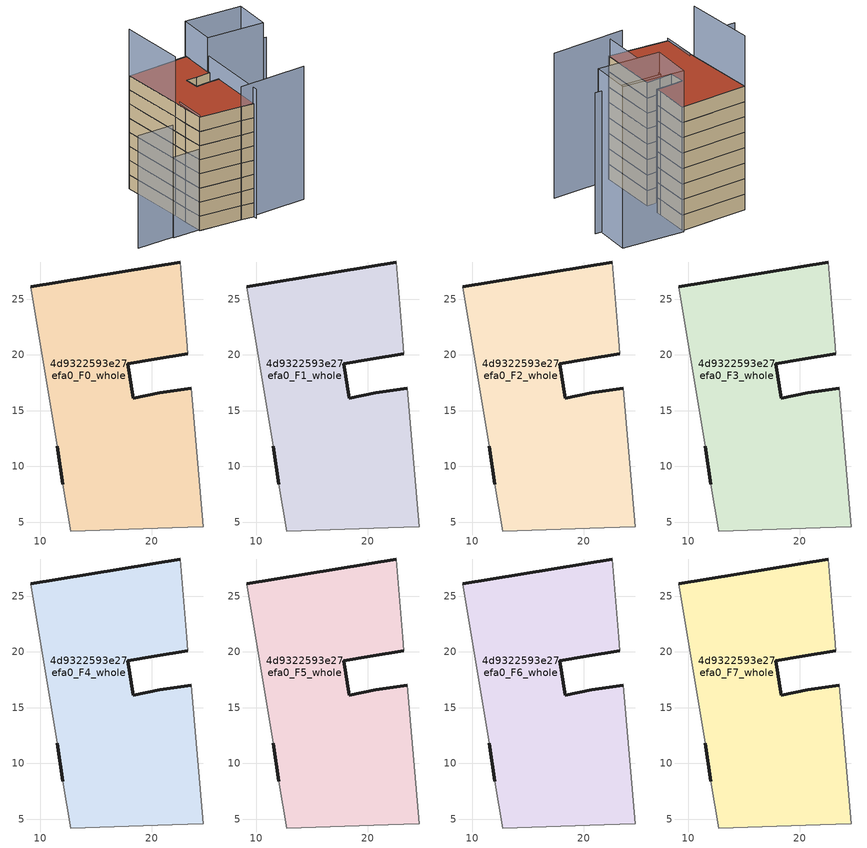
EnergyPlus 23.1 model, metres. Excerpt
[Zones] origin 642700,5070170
4d9322593e27efa0_F0_whole
 floor ground (EU_floor_Construction): 24.61,4.6 23.52,17.01 20.72,16.61 18.31,16.11 17.81,19.21 20.22,19.61 23.22,20.11 23.12,21.31 22.52,28.32 9.11,26.12 11.51,11.81 12.01,8.41 12.71,4.2 21.81,4.5 z0
 wall outside (EU_wall_Construction): 12.01,8.41 11.51,11.81 / 9.11,26.12 22.52,28.32 / 23.22,20.11 20.22,19.61 17.81,19.21 18.31,16.11 20.72,16.61 23.52,17.01 z0:3
 wall adiabatic (EU_wall_Construction): 23.52,17.01 24.61,4.6 21.81,4.5 12.71,4.2 12.01,8.41 / 11.51,11.81 9.11,26.12 / 22.52,28.32 23.12,21.31 23.22,20.11 z0:3
4d9322593e27efa0_F1_whole
 floor to 4d9322593e27efa0_F0_whole (EU_floor_Construction): 24.61,4.6 23.52,17.01 20.72,16.61 18.31,16.11 17.81,19.21 20.22,19.61 23.22,20.11 23.12,21.31 22.52,28.32 9.11,26.12 11.51,11.81 12.01,8.41 12.71,4.2 21.81,4.5 z3
 wall outside (EU_wall_Construction): 12.01,8.41 11.51,11.81 / 9.11,26.12 22.52,28.32 / 23.22,20.11 20.22,19.61 17.81,19.21 18.31,16.11 20.72,16.61 23.52,17.01 z3:6
 wall adiabatic (EU_wall_Construction): 23.52,17.01 24.61,4.6 21.81,4.5 12.71,4.2 12.01,8.41 / 11.51,11.81 9.11,26.12 / 22.52,28.32 23.12,21.31 23.22,20.11 z3:6
4d9322593e27efa0_F2_whole
 floor to 4d9322593e27efa0_F1_whole (EU_floor_Construction): 24.61,4.6 23.52,17.01 20.72,16.61 18.31,16.11 17.81,19.21 20.22,19.61 23.22,20.11 23.12,21.31 22.52,28.32 9.11,26.12 11.51,11.81 12.01,8.41 12.71,4.2 21.81,4.5 z6
 wall outside (EU_wall_Construction): 12.01,8.41 11.51,11.81 / 9.11,26.12 22.52,28.32 / 23.22,20.11 20.22,19.61 17.81,19.21 18.31,16.11 20.72,16.61 23.52,17.01 z6:9
 wall adiabatic (EU_wall_Construction): 23.52,17.01 24.61,4.6 21.81,4.5 12.71,4.2 12.01,8.41 / 11.51,11.81 9.11,26.12 / 22.52,28.32 23.12,21.31 23.22,20.11 z6:9
4d9322593e27efa0_F3_whole
 floor to 4d9322593e27efa0_F2_whole (EU_floor_Construction): 24.61,4.6 23.52,17.01 20.72,16.61 18.31,16.11 17.81,19.21 20.22,19.61 23.22,20.11 23.12,21.31 22.52,28.32 9.11,26.12 11.51,11.81 12.01,8.41 12.71,4.2 21.81,4.5 z9
 wall outside (EU_wall_Construction): 12.01,8.41 11.51,11.81 / 9.11,26.12 22.52,28.32 / 23.22,20.11 20.22,19.61 17.81,19.21 18.31,16.11 20.72,16.61 23.52,17.01 z9:12
 wall adiabatic (EU_wall_Construction): 23.52,17.01 24.61,4.6 21.81,4.5 12.71,4.2 12.01,8.41 / 11.51,11.81 9.11,26.12 / 22.52,28.32 23.12,21.31 23.22,20.11 z9:12
4d9322593e27efa0_F4_whole
 floor to 4d9322593e27efa0_F3_whole (EU_floor_Construction): 24.61,4.6 23.52,17.01 20.72,16.61 18.31,16.11 17.81,19.21 20.22,19.61 23.22,20.11 23.12,21.31 22.52,28.32 9.11,26.12 11.51,11.81 12.01,8.41 12.71,4.2 21.81,4.5 z12
 wall outside (EU_wall_Construction): 12.01,8.41 11.51,11.81 / 9.11,26.12 22.52,28.32 / 23.22,20.11 20.22,19.61 17.81,19.21 18.31,16.11 20.72,16.61 23.52,17.01 z12:15
 wall adiabatic (EU_wall_Construction): 23.52,17.01 24.61,4.6 21.81,4.5 12.71,4.2 12.01,8.41 / 11.51,11.81 9.11,26.12 / 22.52,28.32 23.12,21.31 23.22,20.11 z12:15
4d9322593e27efa0_F5_whole
 floor to 4d9322593e27efa0_F4_whole (EU_floor_Construction): 24.61,4.6 23.52,17.01 20.72,16.61 18.31,16.11 17.81,19.21 20.22,19.61 23.22,20.11 23.12,21.31 22.52,28.32 9.11,26.12 11.51,11.81 12.01,8.41 12.71,4.2 21.81,4.5 z15
 wall outside (EU_wall_Construction): 12.01,8.41 11.51,11.81 / 9.11,26.12 22.52,28.32 / 23.22,20.11 20.22,19.61 17.81,19.21 18.31,16.11 20.72,16.61 23.52,17.01 z15:18
 wall adiabatic (EU_wall_Construction): 23.52,17.01 24.61,4.6 21.81,4.5 12.71,4.2 12.01,8.41 / 11.51,11.81 9.11,26.12 / 22.52,28.32 23.12,21.31 23.22,20.11 z15:18
4d9322593e27efa0_F6_whole
 floor to 4d9322593e27efa0_F5_whole (EU_floor_Construction): 24.61,4.6 23.52,17.01 20.72,16.61 18.31,16.11 17.81,19.21 20.22,19.61 23.22,20.11 23.12,21.31 22.52,28.32 9.11,26.12 11.51,11.81 12.01,8.41 12.71,4.2 21.81,4.5 z18
 wall outside (EU_wall_Construction): 12.01,8.41 11.51,11.81 / 9.11,26.12 22.52,28.32 / 23.22,20.11 20.22,19.61 17.81,19.21 18.31,16.11 20.72,16.61 23.52,17.01 z18:21
 wall adiabatic (EU_wall_Construction): 23.52,17.01 24.61,4.6 21.81,4.5 12.71,4.2 12.01,8.41 / 11.51,11.81 9.11,26.12 / 22.52,28.32 23.12,21.31 23.22,20.11 z18:21
4d9322593e27efa0_F7_whole
 floor to 4d9322593e27efa0_F6_whole (EU_floor_Construction): 24.61,4.6 23.52,17.01 20.72,16.61 18.31,16.11 17.81,19.21 20.22,19.61 23.22,20.11 23.12,21.31 22.52,28.32 9.11,26.12 11.51,11.81 12.01,8.41 12.71,4.2 21.81,4.5 z21
 wall outside (EU_wall_Construction): 12.01,8.41 11.51,11.81 / 9.11,26.12 22.52,28.32 / 23.22,20.11 20.22,19.61 17.81,19.21 18.31,16.11 20.72,16.61 23.52,17.01 z21:24
 wall adiabatic (EU_wall_Construction): 23.52,17.01 24.61,4.6 21.81,4.5 12.71,4.2 12.01,8.41 / 11.51,11.81 9.11,26.12 / 22.52,28.32 23.12,21.31 23.22,20.11 z21:24
 roof outside (EU_roof_Construction): 22.52,28.32 23.12,21.31 23.22,20.11 20.22,19.61 17.81,19.21 18.31,16.11 20.72,16.61 23.52,17.01 24.61,4.6 21.81,4.5 12.71,4.2 12.01,8.41 11.51,11.81 9.11,26.12 z24
shading: 21.81,4.5 36.42,6.81 z0:28.2; -1,3.01 6.86,4.01 z0:23.8; 6.9,3.71 22.08,5.63 z0:17.1; 12.1,11.11 12.71,4.2 z0:24.4; 24.61,3.76 23.12,21.31 / 23.12,21.31 36.53,22.46 z0:27.4; 9.11,26.12 11.51,11.81 z0:33.8; 34.83,29.52 35.33,21.31 / 35.33,21.31 22.99,20.56 / 22.99,20.56 22.49,28.77 / 22.49,28.77 34.83,29.52 z0:31.3
[Building]
EU S2 Campaign: North Axis=0; Terrain=City; Solar Distribution=FullExterior
[Site:Location]
Lyon-Bron: Latitude=45.75; Longitude=5; Time Zone=1; Elevation=198
[SizingPeriod:WeatherFileDays]
AnnualSizingPeriod: Begin Month=1; Begin Day of Month=1; End Month=12; End Day of Month=31; Day of Week for Start Day=Monday; Use Weather File Daylight Saving Period=No; Use Weather File Rain and Snow Indicators=No
[MATERIAL]
EU_InternalMass_Material: Roughness=MediumRough; Thickness=0.1; Conductivity=1; Density=1800; Specific Heat=900; Thermal Absorptance=0.9; Solar Absorptance=0.7; Visible Absorptance=0.7
[MATERIAL:NOMASS] Roughness=MediumRough; Thermal Absorptance=0.9; Solar Absorptance=0.7; Visible Absorptance=0.7
Name | Thermal Resistance
EU_wall_NoMass | 0.776494
EU_roof_NoMass | 0.486893
EU_floor_NoMass | 0.421597
[CONSTRUCTION]
EU_wall_Construction: EU_wall_NoMass
EU_roof_Construction: EU_roof_NoMass
EU_floor_Construction: EU_floor_NoMass
EU_InternalMass_Construction: EU_InternalMass_Material
[ZONE] Type=1; Multiplier=1; Ceiling Height=autocalculate; Volume=826.337; Floor Area=autocalculate; Part of Total Floor Area=Yes
4d9322593e27efa0_F0_whole; 4d9322593e27efa0_F1_whole; 4d9322593e27efa0_F2_whole; 4d9322593e27efa0_F3_whole; 4d9322593e27efa0_F4_whole; 4d9322593e27efa0_F5_whole; 4d9322593e27efa0_F6_whole; 4d9322593e27efa0_F7_whole
[INTERNALMASS] Construction=EU_InternalMass_Construction; Surface Area=275.439
Name | Zone or ZoneList
4d9322593e27efa0_F0_whole_EU_InternalMass | 4d9322593e27efa0_F0_whole
4d9322593e27efa0_F1_whole_EU_InternalMass | 4d9322593e27efa0_F1_whole
4d9322593e27efa0_F2_whole_EU_InternalMass | 4d9322593e27efa0_F2_whole
4d9322593e27efa0_F3_whole_EU_InternalMass | 4d9322593e27efa0_F3_whole
4d9322593e27efa0_F4_whole_EU_InternalMass | 4d9322593e27efa0_F4_whole
4d9322593e27efa0_F5_whole_EU_InternalMass | 4d9322593e27efa0_F5_whole
4d9322593e27efa0_F6_whole_EU_InternalMass | 4d9322593e27efa0_F6_whole
4d9322593e27efa0_F7_whole_EU_InternalMass | 4d9322593e27efa0_F7_whole
[OTHEREQUIPMENT] Fuel Type=Electricity; Design Level Calculation Method=Watts/Area; Power per Zone Floor Area=1; Fraction Latent=0; Fraction Radiant=0; Fraction Lost=0; Carbon Dioxide Generation Rate=0; EndUse Subcategory=EU_Step8_InternalGains
Name | Zone or ZoneList or Space or SpaceList | Schedule
EU_Step8_InternalGain_4d9322593e27efa0_F0_whole_f000 | 4d9322593e27efa0_F0_whole | EU_Step8_GainSchedule_4d9322593e27efa0_F0_whole_f000
EU_Step8_InternalGain_4d9322593e27efa0_F1_whole_f000 | 4d9322593e27efa0_F1_whole | EU_Step8_GainSchedule_4d9322593e27efa0_F1_whole_f000
EU_Step8_InternalGain_4d9322593e27efa0_F2_whole_f000 | 4d9322593e27efa0_F2_whole | EU_Step8_GainSchedule_4d9322593e27efa0_F2_whole_f000
EU_Step8_InternalGain_4d9322593e27efa0_F3_whole_f000 | 4d9322593e27efa0_F3_whole | EU_Step8_GainSchedule_4d9322593e27efa0_F3_whole_f000
EU_Step8_InternalGain_4d9322593e27efa0_F4_whole_f000 | 4d9322593e27efa0_F4_whole | EU_Step8_GainSchedule_4d9322593e27efa0_F4_whole_f000
EU_Step8_InternalGain_4d9322593e27efa0_F5_whole_f000 | 4d9322593e27efa0_F5_whole | EU_Step8_GainSchedule_4d9322593e27efa0_F5_whole_f000
EU_Step8_InternalGain_4d9322593e27efa0_F6_whole_f000 | 4d9322593e27efa0_F6_whole | EU_Step8_GainSchedule_4d9322593e27efa0_F6_whole_f000
EU_Step8_InternalGain_4d9322593e27efa0_F7_whole_f000 | 4d9322593e27efa0_F7_whole | EU_Step8_GainSchedule_4d9322593e27efa0_F7_whole_f000
[ZONEVENTILATION:DESIGNFLOWRATE] Schedule=EU_AlwaysOn; Design Flow Rate Calculation Method=AirChanges/Hour; Air Changes per Hour=0.693814; Ventilation Type=Natural; Fan Pressure Rise=0; Fan Total Efficiency=1; Constant Term Coefficient=1; Temperature Term Coefficient=0; Velocity Term Coefficient=0; Velocity Squared Term Coefficient=0; Minimum Indoor Temperature=-100; Maximum Indoor Temperature=100; Delta Temperature=-100; Minimum Outdoor Temperature=-100; Maximum Outdoor Temperature=100; Maximum Wind Speed=40
Name | Zone or ZoneList or Space or SpaceList
EU_ConstantAir_4d9322593e27efa0_F0_whole | 4d9322593e27efa0_F0_whole
EU_ConstantAir_4d9322593e27efa0_F1_whole | 4d9322593e27efa0_F1_whole
EU_ConstantAir_4d9322593e27efa0_F2_whole | 4d9322593e27efa0_F2_whole
EU_ConstantAir_4d9322593e27efa0_F3_whole | 4d9322593e27efa0_F3_whole
EU_ConstantAir_4d9322593e27efa0_F4_whole | 4d9322593e27efa0_F4_whole
EU_ConstantAir_4d9322593e27efa0_F5_whole | 4d9322593e27efa0_F5_whole
EU_ConstantAir_4d9322593e27efa0_F6_whole | 4d9322593e27efa0_F6_whole
EU_ConstantAir_4d9322593e27efa0_F7_whole | 4d9322593e27efa0_F7_whole
[HVACTEMPLATE:THERMOSTAT] Constant Heating Setpoint=20; Constant Cooling Setpoint=50
EU_HeatOnly_4d9322593e27efa0_F0_whole; EU_HeatOnly_4d9322593e27efa0_F1_whole; EU_HeatOnly_4d9322593e27efa0_F2_whole; EU_HeatOnly_4d9322593e27efa0_F3_whole; EU_HeatOnly_4d9322593e27efa0_F4_whole; EU_HeatOnly_4d9322593e27efa0_F5_whole; EU_HeatOnly_4d9322593e27efa0_F6_whole; EU_HeatOnly_4d9322593e27efa0_F7_whole
[HVACTEMPLATE:ZONE:IDEALLOADSAIRSYSTEM] System Availability Schedule=EU_AlwaysOn; Maximum Heating Supply Air Temperature=50; Minimum Cooling Supply Air Temperature=13; Maximum Heating Supply Air Humidity Ratio=0.0156; Minimum Cooling Supply Air Humidity Ratio=0.0077; Heating Limit=NoLimit; Cooling Limit=NoLimit; Heating Availability Schedule=EU_AlwaysOn; Cooling Availability Schedule=EU_CoolingOff; Dehumidification Control Type=ConstantSensibleHeatRatio; Cooling Sensible Heat Ratio=0.7; Dehumidification Setpoint=60; Humidification Control Type=None; Humidification Setpoint=30; Outdoor Air Method=None; Outdoor Air Flow Rate per Person=0.00944; Outdoor Air Flow Rate per Zone Floor Area=0; Outdoor Air Flow Rate per Zone=0; Demand Controlled Ventilation Type=None; Outdoor Air Economizer Type=NoEconomizer; Heat Recovery Type=None; Sensible Heat Recovery Effectiveness=0.7; Latent Heat Recovery Effectiveness=0.65
Name | Template Thermostat
4d9322593e27efa0_F0_whole | EU_HeatOnly_4d9322593e27efa0_F0_whole
4d9322593e27efa0_F1_whole | EU_HeatOnly_4d9322593e27efa0_F1_whole
4d9322593e27efa0_F2_whole | EU_HeatOnly_4d9322593e27efa0_F2_whole
4d9322593e27efa0_F3_whole | EU_HeatOnly_4d9322593e27efa0_F3_whole
4d9322593e27efa0_F4_whole | EU_HeatOnly_4d9322593e27efa0_F4_whole
4d9322593e27efa0_F5_whole | EU_HeatOnly_4d9322593e27efa0_F5_whole
4d9322593e27efa0_F6_whole | EU_HeatOnly_4d9322593e27efa0_F6_whole
4d9322593e27efa0_F7_whole | EU_HeatOnly_4d9322593e27efa0_F7_whole
[SIZING:ZONE] Zone Cooling Design Supply Air Temperature Input Method=SupplyAirTemperature; Zone Cooling Design Supply Air Temperature=13; Zone Heating Design Supply Air Temperature Input Method=SupplyAirTemperature; Zone Heating Design Supply Air Temperature=50; Zone Cooling Design Supply Air Humidity Ratio=0.008; Zone Heating Design Supply Air Humidity Ratio=0.008; Cooling Design Air Flow Method=DesignDay; Cooling Design Air Flow Rate=0; Cooling Minimum Air Flow per Zone Floor Area=0.000762; Cooling Minimum Air Flow=0; Cooling Minimum Air Flow Fraction=0.2; Heating Design Air Flow Method=DesignDay; Heating Design Air Flow Rate=0; Heating Maximum Air Flow per Zone Floor Area=0.002032; Heating Maximum Air Flow=0.141576; Heating Maximum Air Flow Fraction=0.3; Account for Dedicated Outdoor Air System=No; Dedicated Outdoor Air System Control Strategy=NeutralSupplyAir; Dedicated Outdoor Air Low Setpoint Temperature for Design=autosize; Dedicated Outdoor Air High Setpoint Temperature for Design=autosize; Zone Load Sizing Method=Sensible Load Only No Latent Load; Zone Latent Cooling Design Supply Air Humidity Ratio Input Method=HumidityRatioDifference; Zone Cooling Design Supply Air Humidity Ratio Difference=0.005; Zone Latent Heating Design Supply Air Humidity Ratio Input Method=HumidityRatioDifference; Zone Humidification Design Supply Air Humidity Ratio Difference=0.005
4d9322593e27efa0_F0_whole; 4d9322593e27efa0_F1_whole; 4d9322593e27efa0_F2_whole; 4d9322593e27efa0_F3_whole; 4d9322593e27efa0_F4_whole; 4d9322593e27efa0_F5_whole; 4d9322593e27efa0_F6_whole; 4d9322593e27efa0_F7_whole
[SCHEDULE:CONSTANT]
Name | Hourly Value
EU_AlwaysOn | 1
EU_CoolingOff | 0
[SCHEDULE:FILE] Column Number=1; Rows to Skip at Top=0; Number of Hours of Data=8760; Column Separator=Comma; Interpolate to Timestep=No; Minutes per Item=60; Adjust Schedule for Daylight Savings=Yes
Name | File
EU_Step8_GainSchedule_4d9322593e27efa0_F0_whole_f000 | ../../schedules/4d9322593e27efa0/4d9322593e27efa0_F0_whole_f000_gain.csv
EU_Step8_GainSchedule_4d9322593e27efa0_F1_whole_f000 | ../../schedules/4d9322593e27efa0/4d9322593e27efa0_F1_whole_f000_gain.csv
EU_Step8_GainSchedule_4d9322593e27efa0_F2_whole_f000 | ../../schedules/4d9322593e27efa0/4d9322593e27efa0_F2_whole_f000_gain.csv
EU_Step8_GainSchedule_4d9322593e27efa0_F3_whole_f000 | ../../schedules/4d9322593e27efa0/4d9322593e27efa0_F3_whole_f000_gain.csv
EU_Step8_GainSchedule_4d9322593e27efa0_F4_whole_f000 | ../../schedules/4d9322593e27efa0/4d9322593e27efa0_F4_whole_f000_gain.csv
EU_Step8_GainSchedule_4d9322593e27efa0_F5_whole_f000 | ../../schedules/4d9322593e27efa0/4d9322593e27efa0_F5_whole_f000_gain.csv
EU_Step8_GainSchedule_4d9322593e27efa0_F6_whole_f000 | ../../schedules/4d9322593e27efa0/4d9322593e27efa0_F6_whole_f000_gain.csv
EU_Step8_GainSchedule_4d9322593e27efa0_F7_whole_f000 | ../../schedules/4d9322593e27efa0/4d9322593e27efa0_F7_whole_f000_gain.csv
